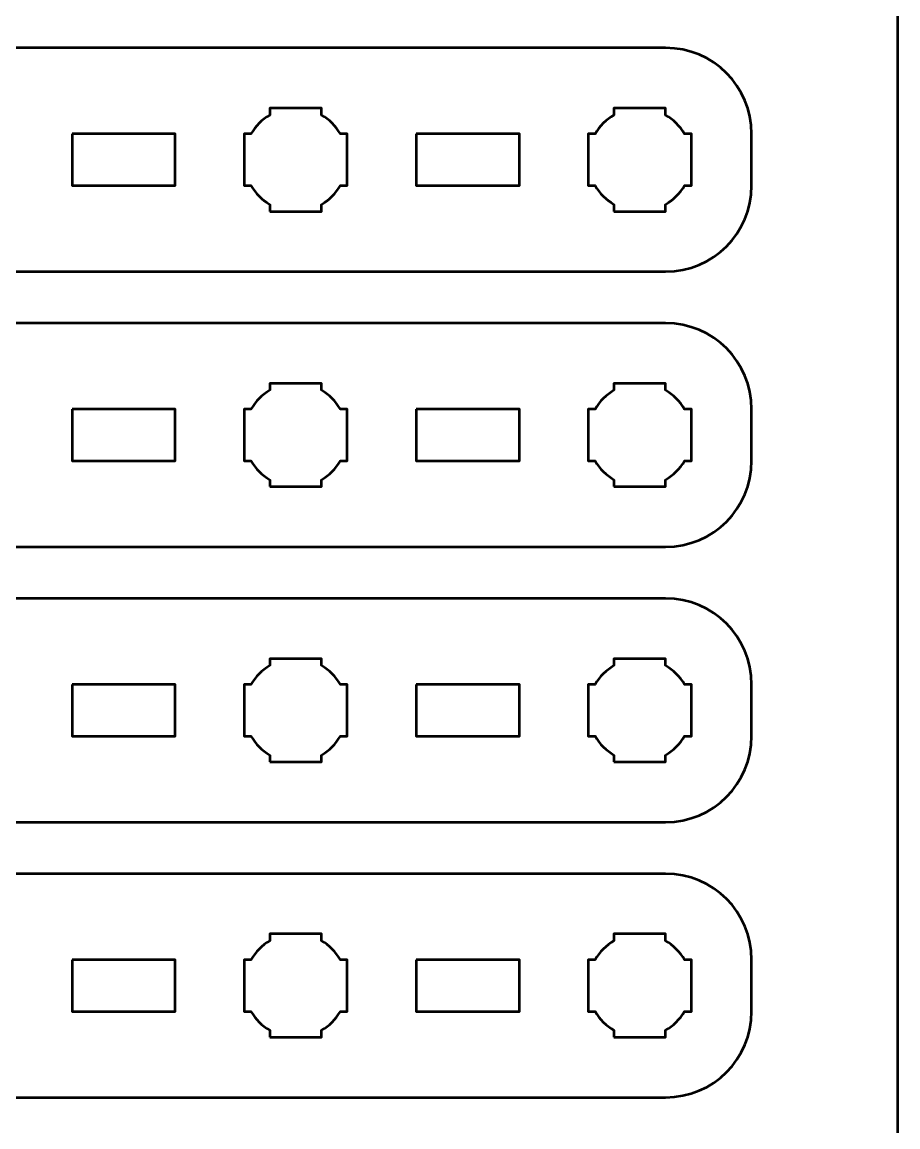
# Model space of a CAD drawing. Header units: centimetres. Extents: x -21 to 0, y -29.7 to 0.
# Drawn here: x -5.09 to 0, y -23.27 to -16.85 of the extents above; entities that cross this region are included whole.
import ezdxf

# ---------------------------------------------------------------- set-up
doc = ezdxf.new("R2010")
doc.units = ezdxf.units.CM
doc.header["$MEASUREMENT"] = 0
doc.layers.add('Layer 1', color=7, linetype='Continuous')

msp = doc.modelspace()

# ---------------------------------------------------------------- linework, layer by layer
at = {"layer": 'Layer 1', "color": 1, "lineweight": 53}
msp.add_open_spline([(-21.00003, -29.19995), (-21.00003, -29.19995), (-21.00003, -5.89992), (-21.00003, -5.89992), (-21.00003, -5.89992), (-21.00003, -5.81709), (-20.93286, -5.74992), (-20.85003, -5.74992), (-20.85003, -5.74992), (-20.7672, -5.74992), (-20.70003, -5.68275), (-20.70003, -5.59992), (-20.70003, -5.59992), (-20.70003, -5.51709), (-20.7672, -5.44992), (-20.85003, -5.44992), (-20.85003, -5.44992), (-20.93286, -5.44992), (-21.00003, -5.38275), (-21.00003, -5.29992), (-21.00003, -5.29992), (-21.00003, -5.21709), (-20.93286, -5.14992), (-20.85003, -5.14992), (-20.85003, -5.14992), (-20.7672, -5.14992), (-20.70003, -5.08275), (-20.70003, -4.99992), (-20.70003, -4.99992), (-20.70003, -4.91709), (-20.7672, -4.84992), (-20.85003, -4.84992), (-20.85003, -4.84992), (-20.93286, -4.84992), (-21.00003, -4.78275), (-21.00003, -4.69992), (-21.00003, -4.69992), (-21.00003, -4.61709), (-20.93286, -4.54992), (-20.85003, -4.54992), (-20.85003, -4.54992), (-20.7672, -4.54992), (-20.70003, -4.48275), (-20.70003, -4.39992), (-20.70003, -4.39992), (-20.70003, -4.31709), (-20.7672, -4.24992), (-20.85003, -4.24992), (-20.85003, -4.24992), (-20.93286, -4.24992), (-21.00003, -4.18275), (-21.00003, -4.09992), (-21.00003, -4.09992), (-21.00003, -4.01709), (-20.93286, -3.94992), (-20.85003, -3.94992), (-20.85003, -3.94992), (-20.7672, -3.94992), (-20.70003, -3.88275), (-20.70003, -3.79992), (-20.70003, -3.79992), (-20.70003, -3.71709), (-20.7672, -3.64992), (-20.85003, -3.64992), (-20.85003, -3.64992), (-20.93286, -3.64992), (-21.00003, -3.58275), (-21.00003, -3.49992), (-21.00003, -3.49992), (-21.00003, -3.41709), (-20.93286, -3.34992), (-20.85003, -3.34992), (-20.85003, -3.34992), (-20.7672, -3.34992), (-20.70003, -3.28275), (-20.70003, -3.19992), (-20.70003, -3.19992), (-20.70003, -3.11709), (-20.7672, -3.04992), (-20.85003, -3.04992), (-20.85003, -3.04992), (-20.93286, -3.04992), (-21.00003, -2.98275), (-21.00003, -2.89992), (-21.00003, -2.89992), (-21.00003, -2.81709), (-20.93286, -2.74992), (-20.85003, -2.74992), (-20.85003, -2.74992), (-20.7672, -2.74992), (-20.70003, -2.68275), (-20.70003, -2.59992), (-20.70003, -2.59992), (-20.70003, -2.51709), (-20.7672, -2.44992), (-20.85003, -2.44992), (-20.85003, -2.44992), (-20.93286, -2.44992), (-21.00003, -2.38275), (-21.00003, -2.29992), (-21.00003, -2.29992), (-21.00003, -2.21709), (-20.93286, -2.14992), (-20.85003, -2.14992), (-20.85003, -2.14992), (-20.7672, -2.14992), (-20.70003, -2.08275), (-20.70003, -1.99992), (-20.70003, -1.99992), (-20.70003, -1.91709), (-20.7672, -1.84992), (-20.85003, -1.84992), (-20.85003, -1.84992), (-20.93286, -1.84992), (-21.00003, -1.78275), (-21.00003, -1.69992), (-21.00003, -1.69992), (-21.00003, -1.61709), (-20.93286, -1.54992), (-20.85003, -1.54992), (-20.85003, -1.54992), (-20.7672, -1.54992), (-20.70003, -1.48275), (-20.70003, -1.39992), (-20.70003, -1.39992), (-20.70003, -1.31709), (-20.7672, -1.24992), (-20.85003, -1.24992), (-20.85003, -1.24992), (-20.93286, -1.24992), (-21.00003, -1.18275), (-21.00003, -1.09992), (-21.00003, -1.09992), (-21.00003, -1.09992), (-21.00003, -0.49992), (-21.00003, -0.49992), (-21.00003, -0.49992), (-21.00003, -0.22295), (-20.77694, 0.00004), (-20.49994, 0.00004), (-20.49994, 0.00004), (-20.49994, 0.00004), (-0.50008, 0.00004), (-0.50008, 0.00004), (-0.50008, 0.00004), (-0.22294, 0.00004), (0.00002, -0.22295), (0.00002, -0.49992), (0.00002, -0.49992), (0.00002, -0.49992), (0.00002, -29.19995), (0.00002, -29.19995), (0.00002, -29.19995), (0.00002, -29.47695), (-0.22294, -29.70004), (-0.50008, -29.70004), (-0.50008, -29.70004), (-0.50008, -29.70004), (-20.49994, -29.70004), (-20.49994, -29.70004), (-20.49994, -29.70004), (-20.77694, -29.70004), (-21.00003, -29.47695), (-21.00003, -29.19995)], degree=3, knots=[0, 0, 0, 0, 0.0243902, 0.0243902, 0.0243902, 0.0243902, 0.0487805, 0.0487805, 0.0487805, 0.0487805, 0.0731707, 0.0731707, 0.0731707, 0.0731707, 0.097561, 0.097561, 0.097561, 0.097561, 0.1219512, 0.1219512, 0.1219512, 0.1219512, 0.1463415, 0.1463415, 0.1463415, 0.1463415, 0.1707317, 0.1707317, 0.1707317, 0.1707317, 0.195122, 0.195122, 0.195122, 0.195122, 0.2195122, 0.2195122, 0.2195122, 0.2195122, 0.2439024, 0.2439024, 0.2439024, 0.2439024, 0.2682927, 0.2682927, 0.2682927, 0.2682927, 0.2926829, 0.2926829, 0.2926829, 0.2926829, 0.3170732, 0.3170732, 0.3170732, 0.3170732, 0.3414634, 0.3414634, 0.3414634, 0.3414634, 0.3658537, 0.3658537, 0.3658537, 0.3658537, 0.3902439, 0.3902439, 0.3902439, 0.3902439, 0.4146341, 0.4146341, 0.4146341, 0.4146341, 0.4390244, 0.4390244, 0.4390244, 0.4390244, 0.4634146, 0.4634146, 0.4634146, 0.4634146, 0.4878049, 0.4878049, 0.4878049, 0.4878049, 0.5121951, 0.5121951, 0.5121951, 0.5121951, 0.5365854, 0.5365854, 0.5365854, 0.5365854, 0.5609756, 0.5609756, 0.5609756, 0.5609756, 0.5853659, 0.5853659, 0.5853659, 0.5853659, 0.6097561, 0.6097561, 0.6097561, 0.6097561, 0.6341463, 0.6341463, 0.6341463, 0.6341463, 0.6585366, 0.6585366, 0.6585366, 0.6585366, 0.6829268, 0.6829268, 0.6829268, 0.6829268, 0.7073171, 0.7073171, 0.7073171, 0.7073171, 0.7317073, 0.7317073, 0.7317073, 0.7317073, 0.7560976, 0.7560976, 0.7560976, 0.7560976, 0.7804878, 0.7804878, 0.7804878, 0.7804878, 0.804878, 0.804878, 0.804878, 0.804878, 0.8292683, 0.8292683, 0.8292683, 0.8292683, 0.8536585, 0.8536585, 0.8536585, 0.8536585, 0.8780488, 0.8780488, 0.8780488, 0.8780488, 0.902439, 0.902439, 0.902439, 0.902439, 0.9268293, 0.9268293, 0.9268293, 0.9268293, 0.9512195, 0.9512195, 0.9512195, 0.9512195, 0.9756098, 0.9756098, 0.9756098, 0.9756098, 1, 1, 1, 1], dxfattribs=at)
at = {"layer": 'Layer 1', "color": 3, "lineweight": 53}
for points in [[(-15.64994, -17), (-15.64994, -17), (-1.35006, -17), (-1.35006, -17), (-1.35006, -17), (-1.07292, -17), (-0.84996, -17.22309), (-0.84996, -17.50009), (-0.84996, -17.50009), (-0.84996, -17.50009), (-0.84996, -17.8001), (-0.84996, -17.8001), (-0.84996, -17.8001), (-0.84996, -18.07706), (-1.07292, -18.30002), (-1.35006, -18.30002), (-1.35006, -18.30002), (-1.35006, -18.30002), (-15.64994, -18.30002), (-15.64994, -18.30002), (-15.64994, -18.30002), (-15.92694, -18.30002), (-16.15004, -18.07706), (-16.15004, -17.8001), (-16.15004, -17.8001), (-16.15004, -17.8001), (-16.15004, -17.50009), (-16.15004, -17.50009), (-16.15004, -17.50009), (-16.15004, -17.22309), (-15.92694, -17), (-15.64994, -17)], [(-15.64994, -18.6), (-15.64994, -18.6), (-1.35006, -18.6), (-1.35006, -18.6), (-1.35006, -18.6), (-1.07292, -18.6), (-0.84996, -18.82309), (-0.84996, -19.10009), (-0.84996, -19.10009), (-0.84996, -19.10009), (-0.84996, -19.4001), (-0.84996, -19.4001), (-0.84996, -19.4001), (-0.84996, -19.67706), (-1.07292, -19.90002), (-1.35006, -19.90002), (-1.35006, -19.90002), (-1.35006, -19.90002), (-15.64994, -19.90002), (-15.64994, -19.90002), (-15.64994, -19.90002), (-15.92694, -19.90002), (-16.15004, -19.67706), (-16.15004, -19.4001), (-16.15004, -19.4001), (-16.15004, -19.4001), (-16.15004, -19.10009), (-16.15004, -19.10009), (-16.15004, -19.10009), (-16.15004, -18.82309), (-15.92694, -18.6), (-15.64994, -18.6)], [(-15.64994, -20.2), (-15.64994, -20.2), (-1.35006, -20.2), (-1.35006, -20.2), (-1.35006, -20.2), (-1.07292, -20.2), (-0.84996, -20.42309), (-0.84996, -20.70009), (-0.84996, -20.70009), (-0.84996, -20.70009), (-0.84996, -21.0001), (-0.84996, -21.0001), (-0.84996, -21.0001), (-0.84996, -21.27706), (-1.07292, -21.50002), (-1.35006, -21.50002), (-1.35006, -21.50002), (-1.35006, -21.50002), (-15.64994, -21.50002), (-15.64994, -21.50002), (-15.64994, -21.50002), (-15.92694, -21.50002), (-16.15004, -21.27706), (-16.15004, -21.0001), (-16.15004, -21.0001), (-16.15004, -21.0001), (-16.15004, -20.70009), (-16.15004, -20.70009), (-16.15004, -20.70009), (-16.15004, -20.42309), (-15.92694, -20.2), (-15.64994, -20.2)], [(-15.64994, -21.8), (-15.64994, -21.8), (-1.35006, -21.8), (-1.35006, -21.8), (-1.35006, -21.8), (-1.07292, -21.8), (-0.84996, -22.02309), (-0.84996, -22.30009), (-0.84996, -22.30009), (-0.84996, -22.30009), (-0.84996, -22.6001), (-0.84996, -22.6001), (-0.84996, -22.6001), (-0.84996, -22.87706), (-1.07292, -23.10002), (-1.35006, -23.10002), (-1.35006, -23.10002), (-1.35006, -23.10002), (-15.64994, -23.10002), (-15.64994, -23.10002), (-15.64994, -23.10002), (-15.92694, -23.10002), (-16.15004, -22.87706), (-16.15004, -22.6001), (-16.15004, -22.6001), (-16.15004, -22.6001), (-16.15004, -22.30009), (-16.15004, -22.30009), (-16.15004, -22.30009), (-16.15004, -22.02309), (-15.92694, -21.8), (-15.64994, -21.8)]]:
    msp.add_open_spline(points, degree=3, knots=[0, 0, 0, 0, 0.125, 0.125, 0.125, 0.125, 0.25, 0.25, 0.25, 0.25, 0.375, 0.375, 0.375, 0.375, 0.5, 0.5, 0.5, 0.5, 0.625, 0.625, 0.625, 0.625, 0.75, 0.75, 0.75, 0.75, 0.875, 0.875, 0.875, 0.875, 1, 1, 1, 1], dxfattribs=at)
at = {"layer": 'Layer 1', "lineweight": 53}
for points, knots in [([(-3.64999, -17.95003), (-3.64999, -17.95003), (-3.64999, -17.90992), (-3.64999, -17.90992), (-3.64999, -17.90992), (-3.69561, -17.8836), (-3.7335, -17.84557), (-3.75981, -17.8001), (-3.75981, -17.8001), (-3.75981, -17.8001), (-3.80006, -17.8001), (-3.80006, -17.8001), (-3.80006, -17.8001), (-3.80006, -17.8001), (-3.80006, -17.65002), (-3.80006, -17.65002), (-3.80006, -17.65002), (-3.80006, -17.65002), (-3.80006, -17.50009), (-3.80006, -17.50009), (-3.80006, -17.50009), (-3.80006, -17.50009), (-3.75981, -17.50009), (-3.75981, -17.50009), (-3.75981, -17.50009), (-3.7335, -17.45448), (-3.69561, -17.41656), (-3.64999, -17.39024), (-3.64999, -17.39024), (-3.64999, -17.39024), (-3.64999, -17.35002), (-3.64999, -17.35002), (-3.64999, -17.35002), (-3.64999, -17.35002), (-3.50006, -17.35002), (-3.50006, -17.35002), (-3.50006, -17.35002), (-3.50006, -17.35002), (-3.34999, -17.35002), (-3.34999, -17.35002), (-3.34999, -17.35002), (-3.34999, -17.35002), (-3.34999, -17.39024), (-3.34999, -17.39024), (-3.34999, -17.39024), (-3.30452, -17.41656), (-3.26649, -17.45448), (-3.24017, -17.50009), (-3.24017, -17.50009), (-3.24017, -17.50009), (-3.20006, -17.50009), (-3.20006, -17.50009), (-3.20006, -17.50009), (-3.20006, -17.50009), (-3.20006, -17.65002), (-3.20006, -17.65002), (-3.20006, -17.65002), (-3.20006, -17.65002), (-3.20006, -17.8001), (-3.20006, -17.8001), (-3.20006, -17.8001), (-3.20006, -17.8001), (-3.24017, -17.8001), (-3.24017, -17.8001), (-3.24017, -17.8001), (-3.26649, -17.84557), (-3.30452, -17.8836), (-3.34999, -17.90992), (-3.34999, -17.90992), (-3.34999, -17.90992), (-3.34999, -17.95003), (-3.34999, -17.95003), (-3.34999, -17.95003), (-3.34999, -17.95003), (-3.50006, -17.95003), (-3.50006, -17.95003), (-3.50006, -17.95003), (-3.50006, -17.95003), (-3.64999, -17.95003), (-3.64999, -17.95003)], [0, 0, 0, 0, 0.05, 0.05, 0.05, 0.05, 0.1, 0.1, 0.1, 0.1, 0.15, 0.15, 0.15, 0.15, 0.2, 0.2, 0.2, 0.2, 0.25, 0.25, 0.25, 0.25, 0.3, 0.3, 0.3, 0.3, 0.35, 0.35, 0.35, 0.35, 0.4, 0.4, 0.4, 0.4, 0.45, 0.45, 0.45, 0.45, 0.5, 0.5, 0.5, 0.5, 0.55, 0.55, 0.55, 0.55, 0.6, 0.6, 0.6, 0.6, 0.65, 0.65, 0.65, 0.65, 0.7, 0.7, 0.7, 0.7, 0.75, 0.75, 0.75, 0.75, 0.8, 0.8, 0.8, 0.8, 0.85, 0.85, 0.85, 0.85, 0.9, 0.9, 0.9, 0.9, 0.95, 0.95, 0.95, 0.95, 1, 1, 1, 1]), ([(-1.65006, -17.95003), (-1.65006, -17.95003), (-1.65006, -17.90992), (-1.65006, -17.90992), (-1.65006, -17.90992), (-1.69553, -17.8836), (-1.73356, -17.84557), (-1.75988, -17.8001), (-1.75988, -17.8001), (-1.75988, -17.8001), (-1.79999, -17.8001), (-1.79999, -17.8001), (-1.79999, -17.8001), (-1.79999, -17.8001), (-1.79999, -17.65002), (-1.79999, -17.65002), (-1.79999, -17.65002), (-1.79999, -17.65002), (-1.79999, -17.50009), (-1.79999, -17.50009), (-1.79999, -17.50009), (-1.79999, -17.50009), (-1.75988, -17.50009), (-1.75988, -17.50009), (-1.75988, -17.50009), (-1.73356, -17.45448), (-1.69553, -17.41656), (-1.65006, -17.39024), (-1.65006, -17.39024), (-1.65006, -17.39024), (-1.65006, -17.35002), (-1.65006, -17.35002), (-1.65006, -17.35002), (-1.65006, -17.35002), (-1.49999, -17.35002), (-1.49999, -17.35002), (-1.49999, -17.35002), (-1.49999, -17.35002), (-1.35006, -17.35002), (-1.35006, -17.35002), (-1.35006, -17.35002), (-1.35006, -17.35002), (-1.35006, -17.39024), (-1.35006, -17.39024), (-1.35006, -17.39024), (-1.30444, -17.41656), (-1.26656, -17.45448), (-1.2402, -17.50009), (-1.2402, -17.50009), (-1.2402, -17.50009), (-1.19999, -17.50009), (-1.19999, -17.50009), (-1.19999, -17.50009), (-1.19999, -17.50009), (-1.19999, -17.65002), (-1.19999, -17.65002), (-1.19999, -17.65002), (-1.19999, -17.65002), (-1.19999, -17.8001), (-1.19999, -17.8001), (-1.19999, -17.8001), (-1.19999, -17.8001), (-1.2402, -17.8001), (-1.2402, -17.8001), (-1.2402, -17.8001), (-1.26656, -17.84557), (-1.30444, -17.8836), (-1.35006, -17.90992), (-1.35006, -17.90992), (-1.35006, -17.90992), (-1.35006, -17.95003), (-1.35006, -17.95003), (-1.35006, -17.95003), (-1.35006, -17.95003), (-1.49999, -17.95003), (-1.49999, -17.95003), (-1.49999, -17.95003), (-1.49999, -17.95003), (-1.65006, -17.95003), (-1.65006, -17.95003)], [0, 0, 0, 0, 0.05, 0.05, 0.05, 0.05, 0.1, 0.1, 0.1, 0.1, 0.15, 0.15, 0.15, 0.15, 0.2, 0.2, 0.2, 0.2, 0.25, 0.25, 0.25, 0.25, 0.3, 0.3, 0.3, 0.3, 0.35, 0.35, 0.35, 0.35, 0.4, 0.4, 0.4, 0.4, 0.45, 0.45, 0.45, 0.45, 0.5, 0.5, 0.5, 0.5, 0.55, 0.55, 0.55, 0.55, 0.6, 0.6, 0.6, 0.6, 0.65, 0.65, 0.65, 0.65, 0.7, 0.7, 0.7, 0.7, 0.75, 0.75, 0.75, 0.75, 0.8, 0.8, 0.8, 0.8, 0.85, 0.85, 0.85, 0.85, 0.9, 0.9, 0.9, 0.9, 0.95, 0.95, 0.95, 0.95, 1, 1, 1, 1]), ([(-4.79998, -17.50009), (-4.79998, -17.50009), (-4.19997, -17.50009), (-4.19997, -17.50009), (-4.19997, -17.50009), (-4.19997, -17.50009), (-4.19997, -17.8001), (-4.19997, -17.8001), (-4.19997, -17.8001), (-4.19997, -17.8001), (-4.79998, -17.8001), (-4.79998, -17.8001), (-4.79998, -17.8001), (-4.79998, -17.8001), (-4.79998, -17.50009), (-4.79998, -17.50009)], [0, 0, 0, 0, 0.25, 0.25, 0.25, 0.25, 0.5, 0.5, 0.5, 0.5, 0.75, 0.75, 0.75, 0.75, 1, 1, 1, 1]), ([(-2.80001, -17.50009), (-2.80001, -17.50009), (-2.20001, -17.50009), (-2.20001, -17.50009), (-2.20001, -17.50009), (-2.20001, -17.50009), (-2.20001, -17.8001), (-2.20001, -17.8001), (-2.20001, -17.8001), (-2.20001, -17.8001), (-2.80001, -17.8001), (-2.80001, -17.8001), (-2.80001, -17.8001), (-2.80001, -17.8001), (-2.80001, -17.50009), (-2.80001, -17.50009)], [0, 0, 0, 0, 0.25, 0.25, 0.25, 0.25, 0.5, 0.5, 0.5, 0.5, 0.75, 0.75, 0.75, 0.75, 1, 1, 1, 1]), ([(-3.64999, -19.55003), (-3.64999, -19.55003), (-3.64999, -19.50992), (-3.64999, -19.50992), (-3.64999, -19.50992), (-3.69561, -19.4836), (-3.7335, -19.44557), (-3.75981, -19.4001), (-3.75981, -19.4001), (-3.75981, -19.4001), (-3.80006, -19.4001), (-3.80006, -19.4001), (-3.80006, -19.4001), (-3.80006, -19.4001), (-3.80006, -19.25002), (-3.80006, -19.25002), (-3.80006, -19.25002), (-3.80006, -19.25002), (-3.80006, -19.10009), (-3.80006, -19.10009), (-3.80006, -19.10009), (-3.80006, -19.10009), (-3.75981, -19.10009), (-3.75981, -19.10009), (-3.75981, -19.10009), (-3.7335, -19.05448), (-3.69561, -19.01656), (-3.64999, -18.99024), (-3.64999, -18.99024), (-3.64999, -18.99024), (-3.64999, -18.95002), (-3.64999, -18.95002), (-3.64999, -18.95002), (-3.64999, -18.95002), (-3.50006, -18.95002), (-3.50006, -18.95002), (-3.50006, -18.95002), (-3.50006, -18.95002), (-3.34999, -18.95002), (-3.34999, -18.95002), (-3.34999, -18.95002), (-3.34999, -18.95002), (-3.34999, -18.99024), (-3.34999, -18.99024), (-3.34999, -18.99024), (-3.30452, -19.01656), (-3.26649, -19.05448), (-3.24017, -19.10009), (-3.24017, -19.10009), (-3.24017, -19.10009), (-3.20006, -19.10009), (-3.20006, -19.10009), (-3.20006, -19.10009), (-3.20006, -19.10009), (-3.20006, -19.25002), (-3.20006, -19.25002), (-3.20006, -19.25002), (-3.20006, -19.25002), (-3.20006, -19.4001), (-3.20006, -19.4001), (-3.20006, -19.4001), (-3.20006, -19.4001), (-3.24017, -19.4001), (-3.24017, -19.4001), (-3.24017, -19.4001), (-3.26649, -19.44557), (-3.30452, -19.4836), (-3.34999, -19.50992), (-3.34999, -19.50992), (-3.34999, -19.50992), (-3.34999, -19.55003), (-3.34999, -19.55003), (-3.34999, -19.55003), (-3.34999, -19.55003), (-3.50006, -19.55003), (-3.50006, -19.55003), (-3.50006, -19.55003), (-3.50006, -19.55003), (-3.64999, -19.55003), (-3.64999, -19.55003)], [0, 0, 0, 0, 0.05, 0.05, 0.05, 0.05, 0.1, 0.1, 0.1, 0.1, 0.15, 0.15, 0.15, 0.15, 0.2, 0.2, 0.2, 0.2, 0.25, 0.25, 0.25, 0.25, 0.3, 0.3, 0.3, 0.3, 0.35, 0.35, 0.35, 0.35, 0.4, 0.4, 0.4, 0.4, 0.45, 0.45, 0.45, 0.45, 0.5, 0.5, 0.5, 0.5, 0.55, 0.55, 0.55, 0.55, 0.6, 0.6, 0.6, 0.6, 0.65, 0.65, 0.65, 0.65, 0.7, 0.7, 0.7, 0.7, 0.75, 0.75, 0.75, 0.75, 0.8, 0.8, 0.8, 0.8, 0.85, 0.85, 0.85, 0.85, 0.9, 0.9, 0.9, 0.9, 0.95, 0.95, 0.95, 0.95, 1, 1, 1, 1]), ([(-1.65006, -19.55003), (-1.65006, -19.55003), (-1.65006, -19.50992), (-1.65006, -19.50992), (-1.65006, -19.50992), (-1.69553, -19.4836), (-1.73356, -19.44557), (-1.75988, -19.4001), (-1.75988, -19.4001), (-1.75988, -19.4001), (-1.79999, -19.4001), (-1.79999, -19.4001), (-1.79999, -19.4001), (-1.79999, -19.4001), (-1.79999, -19.25002), (-1.79999, -19.25002), (-1.79999, -19.25002), (-1.79999, -19.25002), (-1.79999, -19.10009), (-1.79999, -19.10009), (-1.79999, -19.10009), (-1.79999, -19.10009), (-1.75988, -19.10009), (-1.75988, -19.10009), (-1.75988, -19.10009), (-1.73356, -19.05448), (-1.69553, -19.01656), (-1.65006, -18.99024), (-1.65006, -18.99024), (-1.65006, -18.99024), (-1.65006, -18.95002), (-1.65006, -18.95002), (-1.65006, -18.95002), (-1.65006, -18.95002), (-1.49999, -18.95002), (-1.49999, -18.95002), (-1.49999, -18.95002), (-1.49999, -18.95002), (-1.35006, -18.95002), (-1.35006, -18.95002), (-1.35006, -18.95002), (-1.35006, -18.95002), (-1.35006, -18.99024), (-1.35006, -18.99024), (-1.35006, -18.99024), (-1.30444, -19.01656), (-1.26656, -19.05448), (-1.2402, -19.10009), (-1.2402, -19.10009), (-1.2402, -19.10009), (-1.19999, -19.10009), (-1.19999, -19.10009), (-1.19999, -19.10009), (-1.19999, -19.10009), (-1.19999, -19.25002), (-1.19999, -19.25002), (-1.19999, -19.25002), (-1.19999, -19.25002), (-1.19999, -19.4001), (-1.19999, -19.4001), (-1.19999, -19.4001), (-1.19999, -19.4001), (-1.2402, -19.4001), (-1.2402, -19.4001), (-1.2402, -19.4001), (-1.26656, -19.44557), (-1.30444, -19.4836), (-1.35006, -19.50992), (-1.35006, -19.50992), (-1.35006, -19.50992), (-1.35006, -19.55003), (-1.35006, -19.55003), (-1.35006, -19.55003), (-1.35006, -19.55003), (-1.49999, -19.55003), (-1.49999, -19.55003), (-1.49999, -19.55003), (-1.49999, -19.55003), (-1.65006, -19.55003), (-1.65006, -19.55003)], [0, 0, 0, 0, 0.05, 0.05, 0.05, 0.05, 0.1, 0.1, 0.1, 0.1, 0.15, 0.15, 0.15, 0.15, 0.2, 0.2, 0.2, 0.2, 0.25, 0.25, 0.25, 0.25, 0.3, 0.3, 0.3, 0.3, 0.35, 0.35, 0.35, 0.35, 0.4, 0.4, 0.4, 0.4, 0.45, 0.45, 0.45, 0.45, 0.5, 0.5, 0.5, 0.5, 0.55, 0.55, 0.55, 0.55, 0.6, 0.6, 0.6, 0.6, 0.65, 0.65, 0.65, 0.65, 0.7, 0.7, 0.7, 0.7, 0.75, 0.75, 0.75, 0.75, 0.8, 0.8, 0.8, 0.8, 0.85, 0.85, 0.85, 0.85, 0.9, 0.9, 0.9, 0.9, 0.95, 0.95, 0.95, 0.95, 1, 1, 1, 1]), ([(-4.79998, -19.10009), (-4.79998, -19.10009), (-4.19997, -19.10009), (-4.19997, -19.10009), (-4.19997, -19.10009), (-4.19997, -19.10009), (-4.19997, -19.4001), (-4.19997, -19.4001), (-4.19997, -19.4001), (-4.19997, -19.4001), (-4.79998, -19.4001), (-4.79998, -19.4001), (-4.79998, -19.4001), (-4.79998, -19.4001), (-4.79998, -19.10009), (-4.79998, -19.10009)], [0, 0, 0, 0, 0.25, 0.25, 0.25, 0.25, 0.5, 0.5, 0.5, 0.5, 0.75, 0.75, 0.75, 0.75, 1, 1, 1, 1]), ([(-2.80001, -19.10009), (-2.80001, -19.10009), (-2.20001, -19.10009), (-2.20001, -19.10009), (-2.20001, -19.10009), (-2.20001, -19.10009), (-2.20001, -19.4001), (-2.20001, -19.4001), (-2.20001, -19.4001), (-2.20001, -19.4001), (-2.80001, -19.4001), (-2.80001, -19.4001), (-2.80001, -19.4001), (-2.80001, -19.4001), (-2.80001, -19.10009), (-2.80001, -19.10009)], [0, 0, 0, 0, 0.25, 0.25, 0.25, 0.25, 0.5, 0.5, 0.5, 0.5, 0.75, 0.75, 0.75, 0.75, 1, 1, 1, 1]), ([(-3.64999, -21.15003), (-3.64999, -21.15003), (-3.64999, -21.10992), (-3.64999, -21.10992), (-3.64999, -21.10992), (-3.69561, -21.0836), (-3.7335, -21.04557), (-3.75981, -21.0001), (-3.75981, -21.0001), (-3.75981, -21.0001), (-3.80006, -21.0001), (-3.80006, -21.0001), (-3.80006, -21.0001), (-3.80006, -21.0001), (-3.80006, -20.85002), (-3.80006, -20.85002), (-3.80006, -20.85002), (-3.80006, -20.85002), (-3.80006, -20.70009), (-3.80006, -20.70009), (-3.80006, -20.70009), (-3.80006, -20.70009), (-3.75981, -20.70009), (-3.75981, -20.70009), (-3.75981, -20.70009), (-3.7335, -20.65448), (-3.69561, -20.61656), (-3.64999, -20.59024), (-3.64999, -20.59024), (-3.64999, -20.59024), (-3.64999, -20.55002), (-3.64999, -20.55002), (-3.64999, -20.55002), (-3.64999, -20.55002), (-3.50006, -20.55002), (-3.50006, -20.55002), (-3.50006, -20.55002), (-3.50006, -20.55002), (-3.34999, -20.55002), (-3.34999, -20.55002), (-3.34999, -20.55002), (-3.34999, -20.55002), (-3.34999, -20.59024), (-3.34999, -20.59024), (-3.34999, -20.59024), (-3.30452, -20.61656), (-3.26649, -20.65448), (-3.24017, -20.70009), (-3.24017, -20.70009), (-3.24017, -20.70009), (-3.20006, -20.70009), (-3.20006, -20.70009), (-3.20006, -20.70009), (-3.20006, -20.70009), (-3.20006, -20.85002), (-3.20006, -20.85002), (-3.20006, -20.85002), (-3.20006, -20.85002), (-3.20006, -21.0001), (-3.20006, -21.0001), (-3.20006, -21.0001), (-3.20006, -21.0001), (-3.24017, -21.0001), (-3.24017, -21.0001), (-3.24017, -21.0001), (-3.26649, -21.04557), (-3.30452, -21.0836), (-3.34999, -21.10992), (-3.34999, -21.10992), (-3.34999, -21.10992), (-3.34999, -21.15003), (-3.34999, -21.15003), (-3.34999, -21.15003), (-3.34999, -21.15003), (-3.50006, -21.15003), (-3.50006, -21.15003), (-3.50006, -21.15003), (-3.50006, -21.15003), (-3.64999, -21.15003), (-3.64999, -21.15003)], [0, 0, 0, 0, 0.05, 0.05, 0.05, 0.05, 0.1, 0.1, 0.1, 0.1, 0.15, 0.15, 0.15, 0.15, 0.2, 0.2, 0.2, 0.2, 0.25, 0.25, 0.25, 0.25, 0.3, 0.3, 0.3, 0.3, 0.35, 0.35, 0.35, 0.35, 0.4, 0.4, 0.4, 0.4, 0.45, 0.45, 0.45, 0.45, 0.5, 0.5, 0.5, 0.5, 0.55, 0.55, 0.55, 0.55, 0.6, 0.6, 0.6, 0.6, 0.65, 0.65, 0.65, 0.65, 0.7, 0.7, 0.7, 0.7, 0.75, 0.75, 0.75, 0.75, 0.8, 0.8, 0.8, 0.8, 0.85, 0.85, 0.85, 0.85, 0.9, 0.9, 0.9, 0.9, 0.95, 0.95, 0.95, 0.95, 1, 1, 1, 1]), ([(-1.65006, -21.15003), (-1.65006, -21.15003), (-1.65006, -21.10992), (-1.65006, -21.10992), (-1.65006, -21.10992), (-1.69553, -21.0836), (-1.73356, -21.04557), (-1.75988, -21.0001), (-1.75988, -21.0001), (-1.75988, -21.0001), (-1.79999, -21.0001), (-1.79999, -21.0001), (-1.79999, -21.0001), (-1.79999, -21.0001), (-1.79999, -20.85002), (-1.79999, -20.85002), (-1.79999, -20.85002), (-1.79999, -20.85002), (-1.79999, -20.70009), (-1.79999, -20.70009), (-1.79999, -20.70009), (-1.79999, -20.70009), (-1.75988, -20.70009), (-1.75988, -20.70009), (-1.75988, -20.70009), (-1.73356, -20.65448), (-1.69553, -20.61656), (-1.65006, -20.59024), (-1.65006, -20.59024), (-1.65006, -20.59024), (-1.65006, -20.55002), (-1.65006, -20.55002), (-1.65006, -20.55002), (-1.65006, -20.55002), (-1.49999, -20.55002), (-1.49999, -20.55002), (-1.49999, -20.55002), (-1.49999, -20.55002), (-1.35006, -20.55002), (-1.35006, -20.55002), (-1.35006, -20.55002), (-1.35006, -20.55002), (-1.35006, -20.59024), (-1.35006, -20.59024), (-1.35006, -20.59024), (-1.30444, -20.61656), (-1.26656, -20.65448), (-1.2402, -20.70009), (-1.2402, -20.70009), (-1.2402, -20.70009), (-1.19999, -20.70009), (-1.19999, -20.70009), (-1.19999, -20.70009), (-1.19999, -20.70009), (-1.19999, -20.85002), (-1.19999, -20.85002), (-1.19999, -20.85002), (-1.19999, -20.85002), (-1.19999, -21.0001), (-1.19999, -21.0001), (-1.19999, -21.0001), (-1.19999, -21.0001), (-1.2402, -21.0001), (-1.2402, -21.0001), (-1.2402, -21.0001), (-1.26656, -21.04557), (-1.30444, -21.0836), (-1.35006, -21.10992), (-1.35006, -21.10992), (-1.35006, -21.10992), (-1.35006, -21.15003), (-1.35006, -21.15003), (-1.35006, -21.15003), (-1.35006, -21.15003), (-1.49999, -21.15003), (-1.49999, -21.15003), (-1.49999, -21.15003), (-1.49999, -21.15003), (-1.65006, -21.15003), (-1.65006, -21.15003)], [0, 0, 0, 0, 0.05, 0.05, 0.05, 0.05, 0.1, 0.1, 0.1, 0.1, 0.15, 0.15, 0.15, 0.15, 0.2, 0.2, 0.2, 0.2, 0.25, 0.25, 0.25, 0.25, 0.3, 0.3, 0.3, 0.3, 0.35, 0.35, 0.35, 0.35, 0.4, 0.4, 0.4, 0.4, 0.45, 0.45, 0.45, 0.45, 0.5, 0.5, 0.5, 0.5, 0.55, 0.55, 0.55, 0.55, 0.6, 0.6, 0.6, 0.6, 0.65, 0.65, 0.65, 0.65, 0.7, 0.7, 0.7, 0.7, 0.75, 0.75, 0.75, 0.75, 0.8, 0.8, 0.8, 0.8, 0.85, 0.85, 0.85, 0.85, 0.9, 0.9, 0.9, 0.9, 0.95, 0.95, 0.95, 0.95, 1, 1, 1, 1]), ([(-4.79998, -20.70009), (-4.79998, -20.70009), (-4.19997, -20.70009), (-4.19997, -20.70009), (-4.19997, -20.70009), (-4.19997, -20.70009), (-4.19997, -21.0001), (-4.19997, -21.0001), (-4.19997, -21.0001), (-4.19997, -21.0001), (-4.79998, -21.0001), (-4.79998, -21.0001), (-4.79998, -21.0001), (-4.79998, -21.0001), (-4.79998, -20.70009), (-4.79998, -20.70009)], [0, 0, 0, 0, 0.25, 0.25, 0.25, 0.25, 0.5, 0.5, 0.5, 0.5, 0.75, 0.75, 0.75, 0.75, 1, 1, 1, 1]), ([(-2.80001, -20.70009), (-2.80001, -20.70009), (-2.20001, -20.70009), (-2.20001, -20.70009), (-2.20001, -20.70009), (-2.20001, -20.70009), (-2.20001, -21.0001), (-2.20001, -21.0001), (-2.20001, -21.0001), (-2.20001, -21.0001), (-2.80001, -21.0001), (-2.80001, -21.0001), (-2.80001, -21.0001), (-2.80001, -21.0001), (-2.80001, -20.70009), (-2.80001, -20.70009)], [0, 0, 0, 0, 0.25, 0.25, 0.25, 0.25, 0.5, 0.5, 0.5, 0.5, 0.75, 0.75, 0.75, 0.75, 1, 1, 1, 1]), ([(-3.64999, -22.75003), (-3.64999, -22.75003), (-3.64999, -22.70992), (-3.64999, -22.70992), (-3.64999, -22.70992), (-3.69561, -22.6836), (-3.7335, -22.64557), (-3.75981, -22.6001), (-3.75981, -22.6001), (-3.75981, -22.6001), (-3.80006, -22.6001), (-3.80006, -22.6001), (-3.80006, -22.6001), (-3.80006, -22.6001), (-3.80006, -22.45002), (-3.80006, -22.45002), (-3.80006, -22.45002), (-3.80006, -22.45002), (-3.80006, -22.30009), (-3.80006, -22.30009), (-3.80006, -22.30009), (-3.80006, -22.30009), (-3.75981, -22.30009), (-3.75981, -22.30009), (-3.75981, -22.30009), (-3.7335, -22.25448), (-3.69561, -22.21656), (-3.64999, -22.19024), (-3.64999, -22.19024), (-3.64999, -22.19024), (-3.64999, -22.15002), (-3.64999, -22.15002), (-3.64999, -22.15002), (-3.64999, -22.15002), (-3.50006, -22.15002), (-3.50006, -22.15002), (-3.50006, -22.15002), (-3.50006, -22.15002), (-3.34999, -22.15002), (-3.34999, -22.15002), (-3.34999, -22.15002), (-3.34999, -22.15002), (-3.34999, -22.19024), (-3.34999, -22.19024), (-3.34999, -22.19024), (-3.30452, -22.21656), (-3.26649, -22.25448), (-3.24017, -22.30009), (-3.24017, -22.30009), (-3.24017, -22.30009), (-3.20006, -22.30009), (-3.20006, -22.30009), (-3.20006, -22.30009), (-3.20006, -22.30009), (-3.20006, -22.45002), (-3.20006, -22.45002), (-3.20006, -22.45002), (-3.20006, -22.45002), (-3.20006, -22.6001), (-3.20006, -22.6001), (-3.20006, -22.6001), (-3.20006, -22.6001), (-3.24017, -22.6001), (-3.24017, -22.6001), (-3.24017, -22.6001), (-3.26649, -22.64557), (-3.30452, -22.6836), (-3.34999, -22.70992), (-3.34999, -22.70992), (-3.34999, -22.70992), (-3.34999, -22.75003), (-3.34999, -22.75003), (-3.34999, -22.75003), (-3.34999, -22.75003), (-3.50006, -22.75003), (-3.50006, -22.75003), (-3.50006, -22.75003), (-3.50006, -22.75003), (-3.64999, -22.75003), (-3.64999, -22.75003)], [0, 0, 0, 0, 0.05, 0.05, 0.05, 0.05, 0.1, 0.1, 0.1, 0.1, 0.15, 0.15, 0.15, 0.15, 0.2, 0.2, 0.2, 0.2, 0.25, 0.25, 0.25, 0.25, 0.3, 0.3, 0.3, 0.3, 0.35, 0.35, 0.35, 0.35, 0.4, 0.4, 0.4, 0.4, 0.45, 0.45, 0.45, 0.45, 0.5, 0.5, 0.5, 0.5, 0.55, 0.55, 0.55, 0.55, 0.6, 0.6, 0.6, 0.6, 0.65, 0.65, 0.65, 0.65, 0.7, 0.7, 0.7, 0.7, 0.75, 0.75, 0.75, 0.75, 0.8, 0.8, 0.8, 0.8, 0.85, 0.85, 0.85, 0.85, 0.9, 0.9, 0.9, 0.9, 0.95, 0.95, 0.95, 0.95, 1, 1, 1, 1]), ([(-1.65006, -22.75003), (-1.65006, -22.75003), (-1.65006, -22.70992), (-1.65006, -22.70992), (-1.65006, -22.70992), (-1.69553, -22.6836), (-1.73356, -22.64557), (-1.75988, -22.6001), (-1.75988, -22.6001), (-1.75988, -22.6001), (-1.79999, -22.6001), (-1.79999, -22.6001), (-1.79999, -22.6001), (-1.79999, -22.6001), (-1.79999, -22.45002), (-1.79999, -22.45002), (-1.79999, -22.45002), (-1.79999, -22.45002), (-1.79999, -22.30009), (-1.79999, -22.30009), (-1.79999, -22.30009), (-1.79999, -22.30009), (-1.75988, -22.30009), (-1.75988, -22.30009), (-1.75988, -22.30009), (-1.73356, -22.25448), (-1.69553, -22.21656), (-1.65006, -22.19024), (-1.65006, -22.19024), (-1.65006, -22.19024), (-1.65006, -22.15002), (-1.65006, -22.15002), (-1.65006, -22.15002), (-1.65006, -22.15002), (-1.49999, -22.15002), (-1.49999, -22.15002), (-1.49999, -22.15002), (-1.49999, -22.15002), (-1.35006, -22.15002), (-1.35006, -22.15002), (-1.35006, -22.15002), (-1.35006, -22.15002), (-1.35006, -22.19024), (-1.35006, -22.19024), (-1.35006, -22.19024), (-1.30444, -22.21656), (-1.26656, -22.25448), (-1.2402, -22.30009), (-1.2402, -22.30009), (-1.2402, -22.30009), (-1.19999, -22.30009), (-1.19999, -22.30009), (-1.19999, -22.30009), (-1.19999, -22.30009), (-1.19999, -22.45002), (-1.19999, -22.45002), (-1.19999, -22.45002), (-1.19999, -22.45002), (-1.19999, -22.6001), (-1.19999, -22.6001), (-1.19999, -22.6001), (-1.19999, -22.6001), (-1.2402, -22.6001), (-1.2402, -22.6001), (-1.2402, -22.6001), (-1.26656, -22.64557), (-1.30444, -22.6836), (-1.35006, -22.70992), (-1.35006, -22.70992), (-1.35006, -22.70992), (-1.35006, -22.75003), (-1.35006, -22.75003), (-1.35006, -22.75003), (-1.35006, -22.75003), (-1.49999, -22.75003), (-1.49999, -22.75003), (-1.49999, -22.75003), (-1.49999, -22.75003), (-1.65006, -22.75003), (-1.65006, -22.75003)], [0, 0, 0, 0, 0.05, 0.05, 0.05, 0.05, 0.1, 0.1, 0.1, 0.1, 0.15, 0.15, 0.15, 0.15, 0.2, 0.2, 0.2, 0.2, 0.25, 0.25, 0.25, 0.25, 0.3, 0.3, 0.3, 0.3, 0.35, 0.35, 0.35, 0.35, 0.4, 0.4, 0.4, 0.4, 0.45, 0.45, 0.45, 0.45, 0.5, 0.5, 0.5, 0.5, 0.55, 0.55, 0.55, 0.55, 0.6, 0.6, 0.6, 0.6, 0.65, 0.65, 0.65, 0.65, 0.7, 0.7, 0.7, 0.7, 0.75, 0.75, 0.75, 0.75, 0.8, 0.8, 0.8, 0.8, 0.85, 0.85, 0.85, 0.85, 0.9, 0.9, 0.9, 0.9, 0.95, 0.95, 0.95, 0.95, 1, 1, 1, 1]), ([(-4.79998, -22.30009), (-4.79998, -22.30009), (-4.19997, -22.30009), (-4.19997, -22.30009), (-4.19997, -22.30009), (-4.19997, -22.30009), (-4.19997, -22.6001), (-4.19997, -22.6001), (-4.19997, -22.6001), (-4.19997, -22.6001), (-4.79998, -22.6001), (-4.79998, -22.6001), (-4.79998, -22.6001), (-4.79998, -22.6001), (-4.79998, -22.30009), (-4.79998, -22.30009)], [0, 0, 0, 0, 0.25, 0.25, 0.25, 0.25, 0.5, 0.5, 0.5, 0.5, 0.75, 0.75, 0.75, 0.75, 1, 1, 1, 1]), ([(-2.80001, -22.30009), (-2.80001, -22.30009), (-2.20001, -22.30009), (-2.20001, -22.30009), (-2.20001, -22.30009), (-2.20001, -22.30009), (-2.20001, -22.6001), (-2.20001, -22.6001), (-2.20001, -22.6001), (-2.20001, -22.6001), (-2.80001, -22.6001), (-2.80001, -22.6001), (-2.80001, -22.6001), (-2.80001, -22.6001), (-2.80001, -22.30009), (-2.80001, -22.30009)], [0, 0, 0, 0, 0.25, 0.25, 0.25, 0.25, 0.5, 0.5, 0.5, 0.5, 0.75, 0.75, 0.75, 0.75, 1, 1, 1, 1])]:
    msp.add_open_spline(points, degree=3, knots=knots, dxfattribs=at)

doc.saveas('drawing.dxf')
